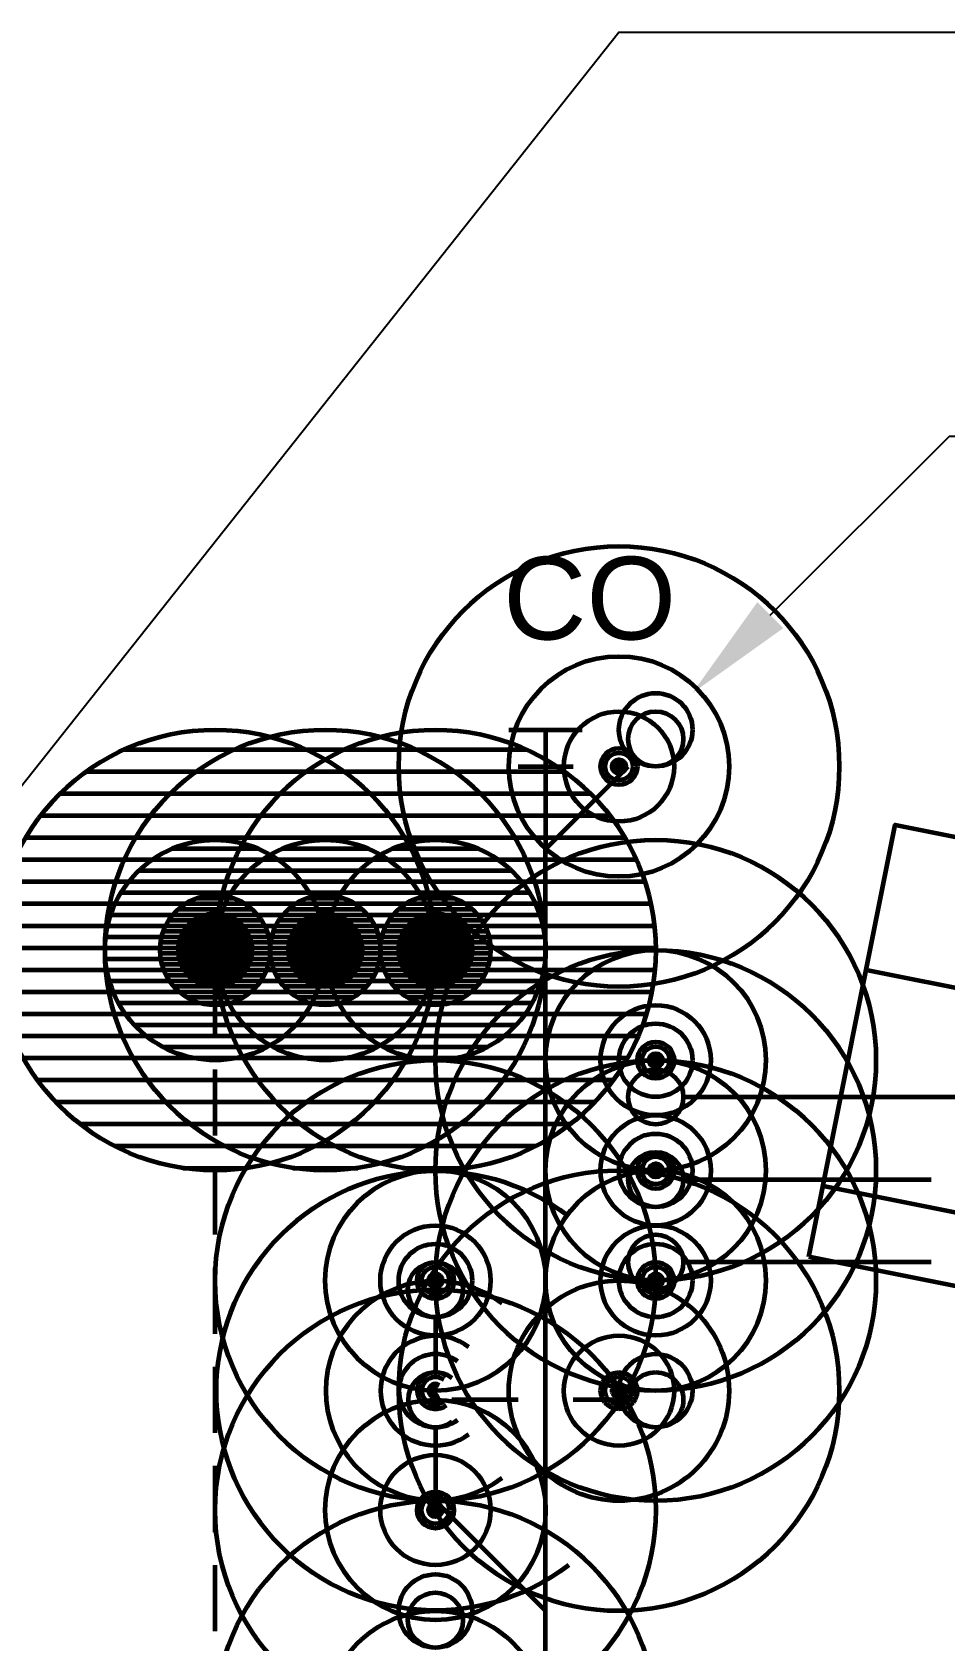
# Model space of a CAD drawing. Extents: x -3956 to 1666, y -2601 to 1886.
# Drawn here: x -2807.9 to -2708.5, y -1683.5 to -1508.3 of the extents above; entities that cross this region are included whole.
import ezdxf

# ---------------------------------------------------------------- set-up
doc = ezdxf.new("R2010")
doc.units = 0
doc.header["$LTSCALE"] = 36
doc.header["$MEASUREMENT"] = 0
doc.linetypes.add('VENT', pattern=[0.30000000000000004, 0.2, -0.1])
doc.layers.add('G-ANNO-TEXT', color=70, linetype='Continuous')
for name, color, linetype, lineweight in [('P-CW-N', 4, 'Continuous', 60), ('P-CW-N @ 1 (1)', 4, 'Continuous', 60), ('P-CW-N @ 1 (2)', 4, 'Continuous', 60), ('P-CW-N @ 12', 4, 'Continuous', 60), ('P-CW-N @ 128', 4, 'Continuous', 60), ('P-CW-N @ 16', 4, 'Continuous', 60), ('P-CW-N @ 192', 4, 'Continuous', 60), ('P-CW-N @ 2', 4, 'Continuous', 60), ('P-CW-N @ 24', 4, 'Continuous', 60), ('P-CW-N @ 384', 4, 'Continuous', 60), ('P-CW-N @ 4', 4, 'Continuous', 60), ('P-CW-N @ 48', 4, 'Continuous', 60), ('P-CW-N @ 64', 4, 'Continuous', 60), ('P-CW-N @ 768', 4, 'Continuous', 60), ('P-CW-N @ 8', 4, 'Continuous', 60), ('P-CW-N @ 96', 4, 'Continuous', 60), ('P-FIXT-N', 3, 'Continuous', 60), ('P-FIXT-N @ 1 (1)', 3, 'Continuous', 60), ('P-FIXT-N @ 1 (2)', 3, 'Continuous', 60), ('P-FIXT-N @ 12', 3, 'Continuous', 60), ('P-FIXT-N @ 128', 3, 'Continuous', 60), ('P-FIXT-N @ 16', 3, 'Continuous', 60), ('P-FIXT-N @ 192', 3, 'Continuous', 60), ('P-FIXT-N @ 2', 3, 'Continuous', 60), ('P-FIXT-N @ 24', 3, 'Continuous', 60), ('P-FIXT-N @ 384', 3, 'Continuous', 60), ('P-FIXT-N @ 4', 3, 'Continuous', 60), ('P-FIXT-N @ 48', 3, 'Continuous', 60), ('P-FIXT-N @ 64', 3, 'Continuous', 60), ('P-FIXT-N @ 768', 3, 'Continuous', 60), ('P-FIXT-N @ 8', 3, 'Continuous', 60), ('P-FIXT-N @ 96', 3, 'Continuous', 60), ('P-HW-N', 1, 'Continuous', 60), ('P-HW-N @ 1 (1)', 1, 'Continuous', 60), ('P-HW-N @ 1 (2)', 1, 'Continuous', 60), ('P-HW-N @ 12', 1, 'Continuous', 60), ('P-HW-N @ 128', 1, 'Continuous', 60), ('P-HW-N @ 16', 1, 'Continuous', 60), ('P-HW-N @ 192', 1, 'Continuous', 60), ('P-HW-N @ 2', 1, 'Continuous', 60), ('P-HW-N @ 24', 1, 'Continuous', 60), ('P-HW-N @ 384', 1, 'Continuous', 60), ('P-HW-N @ 4', 1, 'Continuous', 60), ('P-HW-N @ 48', 1, 'Continuous', 60), ('P-HW-N @ 64', 1, 'Continuous', 60), ('P-HW-N @ 768', 1, 'Continuous', 60), ('P-HW-N @ 8', 1, 'Continuous', 60), ('P-HW-N @ 96', 1, 'Continuous', 60), ('P-HWC-N', 2, 'Continuous', 60), ('P-HWC-N @ 1 (1)', 2, 'Continuous', 60), ('P-HWC-N @ 1 (2)', 2, 'Continuous', 60), ('P-HWC-N @ 12', 2, 'Continuous', 60), ('P-HWC-N @ 128', 2, 'Continuous', 60), ('P-HWC-N @ 16', 2, 'Continuous', 60), ('P-HWC-N @ 192', 2, 'Continuous', 60), ('P-HWC-N @ 2', 2, 'Continuous', 60), ('P-HWC-N @ 24', 2, 'Continuous', 60), ('P-HWC-N @ 384', 2, 'Continuous', 60), ('P-HWC-N @ 4', 2, 'Continuous', 60), ('P-HWC-N @ 48', 2, 'Continuous', 60), ('P-HWC-N @ 64', 2, 'Continuous', 60), ('P-HWC-N @ 768', 2, 'Continuous', 60), ('P-HWC-N @ 8', 2, 'Continuous', 60), ('P-HWC-N @ 96', 2, 'Continuous', 60), ('P-SAN-N', 6, 'Continuous', 60), ('P-SAN-N @ 1 (1)', 6, 'Continuous', 60), ('P-SAN-N @ 1 (2)', 6, 'Continuous', 60), ('P-SAN-N @ 12', 6, 'Continuous', 60), ('P-SAN-N @ 128', 6, 'Continuous', 60), ('P-SAN-N @ 16', 6, 'Continuous', 60), ('P-SAN-N @ 192', 6, 'Continuous', 60), ('P-SAN-N @ 2', 6, 'Continuous', 60), ('P-SAN-N @ 24', 6, 'Continuous', 60), ('P-SAN-N @ 384', 6, 'Continuous', 60), ('P-SAN-N @ 4', 6, 'Continuous', 60), ('P-SAN-N @ 48', 6, 'Continuous', 60), ('P-SAN-N @ 64', 6, 'Continuous', 60), ('P-SAN-N @ 768', 6, 'Continuous', 60), ('P-SAN-N @ 8', 6, 'Continuous', 60), ('P-SAN-N @ 96', 6, 'Continuous', 60), ('P-SANV-N', 5, 'VENT', 60), ('P-SANV-N @ 1 (1)', 5, 'VENT', 60), ('P-SANV-N @ 1 (2)', 5, 'VENT', 60), ('P-SANV-N @ 12', 5, 'VENT', 60), ('P-SANV-N @ 128', 5, 'VENT', 60), ('P-SANV-N @ 16', 5, 'VENT', 60), ('P-SANV-N @ 192', 5, 'VENT', 60), ('P-SANV-N @ 2', 5, 'VENT', 60), ('P-SANV-N @ 24', 5, 'VENT', 60), ('P-SANV-N @ 384', 5, 'VENT', 60), ('P-SANV-N @ 4', 5, 'VENT', 60), ('P-SANV-N @ 48', 5, 'VENT', 60), ('P-SANV-N @ 64', 5, 'VENT', 60), ('P-SANV-N @ 768', 5, 'VENT', 60), ('P-SANV-N @ 8', 5, 'VENT', 60), ('P-SANV-N @ 96', 5, 'VENT', 60)]:
    doc.layers.add(name, color=color, linetype=linetype, lineweight=lineweight)
doc.styles.add('Arial', font='arial.ttf')

# ---------------------------------------------------------------- blocks, each defined once
blk = doc.blocks.new('*U7')
blk.add_circle((0, 0), 0.03125)
blk = doc.blocks.new('*U1497')
at = {"layer": 'P-SAN-N @ 1 (1)'}
blk.add_blockref('*U7', (-2744.000000014937, -1588.257198477003), dxfattribs=at)
at = {"layer": 'P-SAN-N @ 1 (2)'}
blk.add_blockref('*U7', (-2744.000000014937, -1588.257198477003), dxfattribs=at)
at = {"layer": 'P-SAN-N @ 12', "xscale": 12, "yscale": 12, "zscale": 12}
blk.add_blockref('*U7', (-2744.000000014937, -1588.257198477003), dxfattribs=at)
at = {"layer": 'P-SAN-N @ 128', "xscale": 128, "yscale": 128, "zscale": 128}
blk.add_blockref('*U7', (-2740.000000014937, -1584.257198477003), dxfattribs=at)
at = {"layer": 'P-SAN-N @ 16', "xscale": 16, "yscale": 16, "zscale": 16}
blk.add_blockref('*U7', (-2744.000000014937, -1588.257198477003), dxfattribs=at)
at = {"layer": 'P-SAN-N @ 192', "xscale": 192, "yscale": 192, "zscale": 192}
blk.add_blockref('*U7', (-2744.000000014937, -1588.257198477003), dxfattribs=at)
at = {"layer": 'P-SAN-N @ 2', "xscale": 2, "yscale": 2, "zscale": 2}
blk.add_blockref('*U7', (-2744.000000014937, -1588.257198477003), dxfattribs=at)
at = {"layer": 'P-SAN-N @ 24', "xscale": 24, "yscale": 24, "zscale": 24}
blk.add_blockref('*U7', (-2744.000000014937, -1588.257198477003), dxfattribs=at)
at = {"layer": 'P-SAN-N @ 384', "xscale": 384, "yscale": 384, "zscale": 384}
blk.add_blockref('*U7', (-2744.000000014937, -1588.257198477003), dxfattribs=at)
at = {"layer": 'P-SAN-N @ 4', "xscale": 4, "yscale": 4, "zscale": 4}
blk.add_blockref('*U7', (-2744.000000014937, -1588.257198477003), dxfattribs=at)
at = {"layer": 'P-SAN-N @ 48', "xscale": 48, "yscale": 48, "zscale": 48}
blk.add_blockref('*U7', (-2744.000000014937, -1588.257198477003), dxfattribs=at)
at = {"layer": 'P-SAN-N @ 64', "xscale": 64, "yscale": 64, "zscale": 64}
blk.add_blockref('*U7', (-2744.000000014937, -1588.257198477003), dxfattribs=at)
at = {"layer": 'P-SAN-N @ 768', "xscale": 768, "yscale": 768, "zscale": 768}
blk.add_blockref('*U7', (-2744.000000014937, -1588.257198477003), dxfattribs=at)
at = {"layer": 'P-SAN-N @ 8', "xscale": 8, "yscale": 8, "zscale": 8}
blk.add_blockref('*U7', (-2744.000000014937, -1588.257198477003), dxfattribs=at)
at = {"layer": 'P-SAN-N @ 96', "xscale": 96, "yscale": 96, "zscale": 96}
blk.add_blockref('*U7', (-2740.000000014937, -1585.257198477003), dxfattribs=at)
blk = doc.blocks.new('*U1498')
at = {"layer": 'P-SAN-N @ 1 (1)'}
blk.add_blockref('*U7', (-2764.000000014937, -1644.257198477003), dxfattribs=at)
at = {"layer": 'P-SAN-N @ 1 (2)'}
blk.add_blockref('*U7', (-2764.000000014937, -1644.257198477003), dxfattribs=at)
at = {"layer": 'P-SAN-N @ 12', "xscale": 12, "yscale": 12, "zscale": 12}
blk.add_blockref('*U7', (-2764.000000014937, -1644.257198477003), dxfattribs=at)
at = {"layer": 'P-SAN-N @ 128', "xscale": 128, "yscale": 128, "zscale": 128}
blk.add_blockref('*U7', (-2764.000000014937, -1644.257198477003), dxfattribs=at)
at = {"layer": 'P-SAN-N @ 16', "xscale": 16, "yscale": 16, "zscale": 16}
blk.add_blockref('*U7', (-2764.000000014937, -1644.257198477003), dxfattribs=at)
at = {"layer": 'P-SAN-N @ 192', "xscale": 192, "yscale": 192, "zscale": 192}
blk.add_blockref('*U7', (-2764.000000014937, -1644.257198477003), dxfattribs=at)
at = {"layer": 'P-SAN-N @ 2', "xscale": 2, "yscale": 2, "zscale": 2}
blk.add_blockref('*U7', (-2764.000000014937, -1644.257198477003), dxfattribs=at)
at = {"layer": 'P-SAN-N @ 24', "xscale": 24, "yscale": 24, "zscale": 24}
blk.add_blockref('*U7', (-2764.000000014937, -1644.257198477003), dxfattribs=at)
at = {"layer": 'P-SAN-N @ 384', "xscale": 384, "yscale": 384, "zscale": 384}
blk.add_blockref('*U7', (-2764.000000014937, -1644.257198477003), dxfattribs=at)
at = {"layer": 'P-SAN-N @ 4', "xscale": 4, "yscale": 4, "zscale": 4}
blk.add_blockref('*U7', (-2764.000000014937, -1644.257198477003), dxfattribs=at)
at = {"layer": 'P-SAN-N @ 48', "xscale": 48, "yscale": 48, "zscale": 48}
blk.add_blockref('*U7', (-2764.000000014937, -1644.257198477003), dxfattribs=at)
at = {"layer": 'P-SAN-N @ 64', "xscale": 64, "yscale": 64, "zscale": 64}
blk.add_blockref('*U7', (-2764.000000014937, -1644.257198477003), dxfattribs=at)
at = {"layer": 'P-SAN-N @ 768', "xscale": 768, "yscale": 768, "zscale": 768}
blk.add_blockref('*U7', (-2764.000000014937, -1644.257198477003), dxfattribs=at)
at = {"layer": 'P-SAN-N @ 8', "xscale": 8, "yscale": 8, "zscale": 8}
blk.add_blockref('*U7', (-2764.000000014937, -1644.257198477003), dxfattribs=at)
at = {"layer": 'P-SAN-N @ 96', "xscale": 96, "yscale": 96, "zscale": 96}
blk.add_blockref('*U7', (-2764.000000014937, -1645.257198477003), dxfattribs=at)
blk = doc.blocks.new('Pipe-Plan')
for p, q in [((-0.09375000000000007, -0.03124999999999999), (-0.09375000000000007, 0.03125000000000001)), ((-0.09375000000000007, 7.654042494670958e-18), (-4.510281037539698e-17, -2.8775150500842e-17))]:
    blk.add_line(p, q)
blk = doc.blocks.new('*U1499')
at = {"layer": 'P-SAN-N @ 128', "xscale": 128, "yscale": 128, "zscale": 128, "rotation": 270}
blk.add_blockref('Pipe-Plan', (-2752.000000014937, -1596.257198477003), dxfattribs=at)
at = {"layer": 'P-SAN-N @ 96', "xscale": 96, "yscale": 96, "zscale": 96, "rotation": 270}
blk.add_blockref('Pipe-Plan', (-2752.000000014937, -1597.257198477003), dxfattribs=at)
blk = doc.blocks.new('*U1500')
at = {"layer": 'P-SANV-N @ 1 (1)'}
blk.add_blockref('*U7', (-2744.000000014937, -1656.257198477003), dxfattribs=at)
at = {"layer": 'P-SANV-N @ 1 (2)'}
blk.add_blockref('*U7', (-2744.000000014937, -1656.257198477003), dxfattribs=at)
at = {"layer": 'P-SANV-N @ 12', "xscale": 12, "yscale": 12, "zscale": 12}
blk.add_blockref('*U7', (-2744.000000014937, -1656.257198477003), dxfattribs=at)
at = {"layer": 'P-SANV-N @ 128', "xscale": 128, "yscale": 128, "zscale": 128}
blk.add_blockref('*U7', (-2740.000000014937, -1656.257198477003), dxfattribs=at)
at = {"layer": 'P-SANV-N @ 16', "xscale": 16, "yscale": 16, "zscale": 16}
blk.add_blockref('*U7', (-2744.000000014937, -1656.257198477003), dxfattribs=at)
at = {"layer": 'P-SANV-N @ 192', "xscale": 192, "yscale": 192, "zscale": 192}
blk.add_blockref('*U7', (-2744.000000014937, -1656.257198477003), dxfattribs=at)
at = {"layer": 'P-SANV-N @ 2', "xscale": 2, "yscale": 2, "zscale": 2}
blk.add_blockref('*U7', (-2744.000000014937, -1656.257198477003), dxfattribs=at)
at = {"layer": 'P-SANV-N @ 24', "xscale": 24, "yscale": 24, "zscale": 24}
blk.add_blockref('*U7', (-2744.000000014937, -1656.257198477003), dxfattribs=at)
at = {"layer": 'P-SANV-N @ 384', "xscale": 384, "yscale": 384, "zscale": 384}
blk.add_blockref('*U7', (-2744.000000014937, -1656.257198477003), dxfattribs=at)
at = {"layer": 'P-SANV-N @ 4', "xscale": 4, "yscale": 4, "zscale": 4}
blk.add_blockref('*U7', (-2744.000000014937, -1656.257198477003), dxfattribs=at)
at = {"layer": 'P-SANV-N @ 48', "xscale": 48, "yscale": 48, "zscale": 48}
blk.add_blockref('*U7', (-2744.000000014937, -1656.257198477003), dxfattribs=at)
at = {"layer": 'P-SANV-N @ 64', "xscale": 64, "yscale": 64, "zscale": 64}
blk.add_blockref('*U7', (-2744.000000014937, -1656.257198477003), dxfattribs=at)
at = {"layer": 'P-SANV-N @ 768', "xscale": 768, "yscale": 768, "zscale": 768}
blk.add_blockref('*U7', (-2744.000000014937, -1656.257198477003), dxfattribs=at)
at = {"layer": 'P-SANV-N @ 8', "xscale": 8, "yscale": 8, "zscale": 8}
blk.add_blockref('*U7', (-2744.000000014937, -1656.257198477003), dxfattribs=at)
at = {"layer": 'P-SANV-N @ 96', "xscale": 96, "yscale": 96, "zscale": 96}
blk.add_blockref('*U7', (-2740.000000014937, -1657.257198477003), dxfattribs=at)
blk = doc.blocks.new('*U13')
at = {"linetype": 'Continuous'}
blk.add_arc((0, 0), 0.03111555437015312, 232.5669694738212, 127.4330305261797, dxfattribs=at)
blk = doc.blocks.new('*U1501')
at = {"layer": 'P-SAN-N @ 1 (1)', "rotation": 180}
blk.add_blockref('*U13', (-2764.000000014937, -1656.257198477003), dxfattribs=at)
at = {"layer": 'P-SAN-N @ 1 (2)', "rotation": 180}
blk.add_blockref('*U13', (-2764.000000014937, -1656.257198477003), dxfattribs=at)
at = {"layer": 'P-SAN-N @ 12', "xscale": 12, "yscale": 12, "zscale": 12, "rotation": 180}
blk.add_blockref('*U13', (-2764.000000014937, -1656.257198477003), dxfattribs=at)
at = {"layer": 'P-SAN-N @ 128', "xscale": 128, "yscale": 128, "zscale": 128, "rotation": 180}
blk.add_blockref('*U13', (-2764.000000014937, -1656.257198477003), dxfattribs=at)
at = {"layer": 'P-SAN-N @ 16', "xscale": 16, "yscale": 16, "zscale": 16, "rotation": 180}
blk.add_blockref('*U13', (-2764.000000014937, -1656.257198477003), dxfattribs=at)
at = {"layer": 'P-SAN-N @ 192', "xscale": 192, "yscale": 192, "zscale": 192, "rotation": 180}
blk.add_blockref('*U13', (-2764.000000014937, -1656.257198477003), dxfattribs=at)
at = {"layer": 'P-SAN-N @ 2', "xscale": 2, "yscale": 2, "zscale": 2, "rotation": 180}
blk.add_blockref('*U13', (-2764.000000014937, -1656.257198477003), dxfattribs=at)
at = {"layer": 'P-SAN-N @ 24', "xscale": 24, "yscale": 24, "zscale": 24, "rotation": 180}
blk.add_blockref('*U13', (-2764.000000014937, -1656.257198477003), dxfattribs=at)
at = {"layer": 'P-SAN-N @ 384', "xscale": 384, "yscale": 384, "zscale": 384, "rotation": 180}
blk.add_blockref('*U13', (-2764.000000014937, -1656.257198477003), dxfattribs=at)
at = {"layer": 'P-SAN-N @ 4', "xscale": 4, "yscale": 4, "zscale": 4, "rotation": 180}
blk.add_blockref('*U13', (-2764.000000014937, -1656.257198477003), dxfattribs=at)
at = {"layer": 'P-SAN-N @ 48', "xscale": 48, "yscale": 48, "zscale": 48, "rotation": 180}
blk.add_blockref('*U13', (-2764.000000014937, -1656.257198477003), dxfattribs=at)
at = {"layer": 'P-SAN-N @ 64', "xscale": 64, "yscale": 64, "zscale": 64, "rotation": 180}
blk.add_blockref('*U13', (-2764.000000014937, -1656.257198477003), dxfattribs=at)
at = {"layer": 'P-SAN-N @ 768', "xscale": 768, "yscale": 768, "zscale": 768, "rotation": 180}
blk.add_blockref('*U13', (-2764.000000014937, -1656.257198477003), dxfattribs=at)
at = {"layer": 'P-SAN-N @ 8', "xscale": 8, "yscale": 8, "zscale": 8, "rotation": 180}
blk.add_blockref('*U13', (-2764.000000014937, -1656.257198477003), dxfattribs=at)
at = {"layer": 'P-SAN-N @ 96', "xscale": 96, "yscale": 96, "zscale": 96, "rotation": 180}
blk.add_blockref('*U13', (-2764.000000014937, -1657.257198477003), dxfattribs=at)
blk = doc.blocks.new('*U1502')
at = {"layer": 'P-HW-N @ 1 (1)'}
blk.add_blockref('*U7', (-2740.000000014937, -1644.257198477003), dxfattribs=at)
at = {"layer": 'P-HW-N @ 1 (2)'}
blk.add_blockref('*U7', (-2740.000000014937, -1644.257198477003), dxfattribs=at)
at = {"layer": 'P-HW-N @ 12', "xscale": 12, "yscale": 12, "zscale": 12}
blk.add_blockref('*U7', (-2740.000000014937, -1644.257198477003), dxfattribs=at)
at = {"layer": 'P-HW-N @ 128', "xscale": 128, "yscale": 128, "zscale": 128}
blk.add_blockref('*U7', (-2740.000000014937, -1644.257198477003), dxfattribs=at)
at = {"layer": 'P-HW-N @ 16', "xscale": 16, "yscale": 16, "zscale": 16}
blk.add_blockref('*U7', (-2740.000000014937, -1644.257198477003), dxfattribs=at)
at = {"layer": 'P-HW-N @ 192', "xscale": 192, "yscale": 192, "zscale": 192}
blk.add_blockref('*U7', (-2740.000000014937, -1644.257198477003), dxfattribs=at)
at = {"layer": 'P-HW-N @ 2', "xscale": 2, "yscale": 2, "zscale": 2}
blk.add_blockref('*U7', (-2740.000000014937, -1644.257198477003), dxfattribs=at)
at = {"layer": 'P-HW-N @ 24', "xscale": 24, "yscale": 24, "zscale": 24}
blk.add_blockref('*U7', (-2740.000000014937, -1644.257198477003), dxfattribs=at)
at = {"layer": 'P-HW-N @ 384', "xscale": 384, "yscale": 384, "zscale": 384}
blk.add_blockref('*U7', (-2740.000000014937, -1644.257198477003), dxfattribs=at)
at = {"layer": 'P-HW-N @ 4', "xscale": 4, "yscale": 4, "zscale": 4}
blk.add_blockref('*U7', (-2740.000000014937, -1644.257198477003), dxfattribs=at)
at = {"layer": 'P-HW-N @ 48', "xscale": 48, "yscale": 48, "zscale": 48}
blk.add_blockref('*U7', (-2740.000000014937, -1644.257198477003), dxfattribs=at)
at = {"layer": 'P-HW-N @ 64', "xscale": 64, "yscale": 64, "zscale": 64}
blk.add_blockref('*U7', (-2740.000000014937, -1644.257198477003), dxfattribs=at)
at = {"layer": 'P-HW-N @ 768', "xscale": 768, "yscale": 768, "zscale": 768}
blk.add_blockref('*U7', (-2740.000000014937, -1644.257198477003), dxfattribs=at)
at = {"layer": 'P-HW-N @ 8', "xscale": 8, "yscale": 8, "zscale": 8}
blk.add_blockref('*U7', (-2740.000000014937, -1644.257198477003), dxfattribs=at)
at = {"layer": 'P-HW-N @ 96', "xscale": 96, "yscale": 96, "zscale": 96}
blk.add_blockref('*U7', (-2740.000000014937, -1642.257198477003), dxfattribs=at)
blk = doc.blocks.new('*U1503')
at = {"layer": 'P-HWC-N @ 1 (1)'}
blk.add_blockref('*U7', (-2740.000000014937, -1632.257198477003), dxfattribs=at)
at = {"layer": 'P-HWC-N @ 1 (2)'}
blk.add_blockref('*U7', (-2740.000000014937, -1632.257198477003), dxfattribs=at)
at = {"layer": 'P-HWC-N @ 12', "xscale": 12, "yscale": 12, "zscale": 12}
blk.add_blockref('*U7', (-2740.000000014937, -1632.257198477003), dxfattribs=at)
at = {"layer": 'P-HWC-N @ 128', "xscale": 128, "yscale": 128, "zscale": 128}
blk.add_blockref('*U7', (-2740.000000014937, -1632.257198477003), dxfattribs=at)
at = {"layer": 'P-HWC-N @ 16', "xscale": 16, "yscale": 16, "zscale": 16}
blk.add_blockref('*U7', (-2740.000000014937, -1632.257198477003), dxfattribs=at)
at = {"layer": 'P-HWC-N @ 192', "xscale": 192, "yscale": 192, "zscale": 192}
blk.add_blockref('*U7', (-2740.000000014937, -1632.257198477003), dxfattribs=at)
at = {"layer": 'P-HWC-N @ 2', "xscale": 2, "yscale": 2, "zscale": 2}
blk.add_blockref('*U7', (-2740.000000014937, -1632.257198477003), dxfattribs=at)
at = {"layer": 'P-HWC-N @ 24', "xscale": 24, "yscale": 24, "zscale": 24}
blk.add_blockref('*U7', (-2740.000000014937, -1632.257198477003), dxfattribs=at)
at = {"layer": 'P-HWC-N @ 384', "xscale": 384, "yscale": 384, "zscale": 384}
blk.add_blockref('*U7', (-2740.000000014937, -1632.257198477003), dxfattribs=at)
at = {"layer": 'P-HWC-N @ 4', "xscale": 4, "yscale": 4, "zscale": 4}
blk.add_blockref('*U7', (-2740.000000014937, -1632.257198477003), dxfattribs=at)
at = {"layer": 'P-HWC-N @ 48', "xscale": 48, "yscale": 48, "zscale": 48}
blk.add_blockref('*U7', (-2740.000000014937, -1632.257198477003), dxfattribs=at)
at = {"layer": 'P-HWC-N @ 64', "xscale": 64, "yscale": 64, "zscale": 64}
blk.add_blockref('*U7', (-2740.000000014937, -1632.257198477003), dxfattribs=at)
at = {"layer": 'P-HWC-N @ 768', "xscale": 768, "yscale": 768, "zscale": 768}
blk.add_blockref('*U7', (-2740.000000014937, -1632.257198477003), dxfattribs=at)
at = {"layer": 'P-HWC-N @ 8', "xscale": 8, "yscale": 8, "zscale": 8}
blk.add_blockref('*U7', (-2740.000000014937, -1632.257198477003), dxfattribs=at)
at = {"layer": 'P-HWC-N @ 96', "xscale": 96, "yscale": 96, "zscale": 96}
blk.add_blockref('*U7', (-2740.000000014937, -1633.257198477003), dxfattribs=at)
blk = doc.blocks.new('*U1504')
at = {"layer": 'P-CW-N @ 1 (1)'}
blk.add_blockref('*U7', (-2740.000000014937, -1620.257198477003), dxfattribs=at)
at = {"layer": 'P-CW-N @ 1 (2)'}
blk.add_blockref('*U7', (-2740.000000014937, -1620.257198477003), dxfattribs=at)
at = {"layer": 'P-CW-N @ 12', "xscale": 12, "yscale": 12, "zscale": 12}
blk.add_blockref('*U7', (-2740.000000014937, -1620.257198477003), dxfattribs=at)
at = {"layer": 'P-CW-N @ 128', "xscale": 128, "yscale": 128, "zscale": 128}
blk.add_blockref('*U7', (-2740.000000014937, -1620.257198477003), dxfattribs=at)
at = {"layer": 'P-CW-N @ 16', "xscale": 16, "yscale": 16, "zscale": 16}
blk.add_blockref('*U7', (-2740.000000014937, -1620.257198477003), dxfattribs=at)
at = {"layer": 'P-CW-N @ 192', "xscale": 192, "yscale": 192, "zscale": 192}
blk.add_blockref('*U7', (-2740.000000014937, -1620.257198477003), dxfattribs=at)
at = {"layer": 'P-CW-N @ 2', "xscale": 2, "yscale": 2, "zscale": 2}
blk.add_blockref('*U7', (-2740.000000014937, -1620.257198477003), dxfattribs=at)
at = {"layer": 'P-CW-N @ 24', "xscale": 24, "yscale": 24, "zscale": 24}
blk.add_blockref('*U7', (-2740.000000014937, -1620.257198477003), dxfattribs=at)
at = {"layer": 'P-CW-N @ 384', "xscale": 384, "yscale": 384, "zscale": 384}
blk.add_blockref('*U7', (-2740.000000014937, -1620.257198477003), dxfattribs=at)
at = {"layer": 'P-CW-N @ 4', "xscale": 4, "yscale": 4, "zscale": 4}
blk.add_blockref('*U7', (-2740.000000014937, -1620.257198477003), dxfattribs=at)
at = {"layer": 'P-CW-N @ 48', "xscale": 48, "yscale": 48, "zscale": 48}
blk.add_blockref('*U7', (-2740.000000014937, -1620.257198477003), dxfattribs=at)
at = {"layer": 'P-CW-N @ 64', "xscale": 64, "yscale": 64, "zscale": 64}
blk.add_blockref('*U7', (-2740.000000014937, -1620.257198477003), dxfattribs=at)
at = {"layer": 'P-CW-N @ 768', "xscale": 768, "yscale": 768, "zscale": 768}
blk.add_blockref('*U7', (-2740.000000014937, -1620.257198477003), dxfattribs=at)
at = {"layer": 'P-CW-N @ 8', "xscale": 8, "yscale": 8, "zscale": 8}
blk.add_blockref('*U7', (-2740.000000014937, -1620.257198477003), dxfattribs=at)
at = {"layer": 'P-CW-N @ 96', "xscale": 96, "yscale": 96, "zscale": 96}
blk.add_blockref('*U7', (-2740.000000014937, -1624.257198477003), dxfattribs=at)
blk = doc.blocks.new('*U44')
h = blk.add_hatch()
h.set_pattern_fill('_USER', scale=0.03125, pattern_type=0)
h.set_pattern_definition([(0, (-0.09375, -0.03125), (0, 0.03125), [])])
h.paths.add_polyline_path([(0.09375, 0.03125), (-0.09375, 0.03125), (-0.09375, -0.03125), (0.09375, -0.03125)])
blk.add_lwpolyline([(-0.09375, -0.03125), (-0.09375, 0.03125), (0.09375, 0.03125), (0.09375, -0.03125), (-0.09375, -0.03125)])
blk = doc.blocks.new('*U1509')
at = {"layer": 'P-FIXT-N @ 1 (1)', "rotation": 348.6900675259798}
blk.add_blockref('*U44', (-2648.000000014937, -1632.257198477003), dxfattribs=at)
at = {"layer": 'P-FIXT-N @ 1 (2)', "rotation": 348.6900675259798}
blk.add_blockref('*U44', (-2648.000000014937, -1632.257198477003), dxfattribs=at)
at = {"layer": 'P-FIXT-N @ 12', "xscale": 12, "yscale": 12, "zscale": 12, "rotation": 348.6900675259798}
blk.add_blockref('*U44', (-2648.000000014937, -1632.257198477003), dxfattribs=at)
at = {"layer": 'P-FIXT-N @ 128', "xscale": 128, "yscale": 128, "zscale": 128, "rotation": 348.6900675259798}
blk.add_blockref('*U44', (-2648.000000014937, -1632.257198477003), dxfattribs=at)
at = {"layer": 'P-FIXT-N @ 16', "xscale": 16, "yscale": 16, "zscale": 16, "rotation": 348.6900675259798}
blk.add_blockref('*U44', (-2648.000000014937, -1632.257198477003), dxfattribs=at)
at = {"layer": 'P-FIXT-N @ 192', "xscale": 192, "yscale": 192, "zscale": 192, "rotation": 348.6900675259798}
blk.add_blockref('*U44', (-2648.000000014937, -1632.257198477003), dxfattribs=at)
at = {"layer": 'P-FIXT-N @ 2', "xscale": 2, "yscale": 2, "zscale": 2, "rotation": 348.6900675259798}
blk.add_blockref('*U44', (-2648.000000014937, -1632.257198477003), dxfattribs=at)
at = {"layer": 'P-FIXT-N @ 24', "xscale": 24, "yscale": 24, "zscale": 24, "rotation": 348.6900675259798}
blk.add_blockref('*U44', (-2648.000000014937, -1632.257198477003), dxfattribs=at)
at = {"layer": 'P-FIXT-N @ 384', "xscale": 384.0000000000001, "yscale": 384.0000000000001, "zscale": 384.0000000000001, "rotation": 348.6900675259798}
blk.add_blockref('*U44', (-2648.000000014937, -1632.257198477003), dxfattribs=at)
at = {"layer": 'P-FIXT-N @ 4', "xscale": 4, "yscale": 4, "zscale": 4, "rotation": 348.6900675259798}
blk.add_blockref('*U44', (-2648.000000014937, -1632.257198477003), dxfattribs=at)
at = {"layer": 'P-FIXT-N @ 48', "xscale": 48.00000000000001, "yscale": 48.00000000000001, "zscale": 48.00000000000001, "rotation": 348.6900675259798}
blk.add_blockref('*U44', (-2648.000000014937, -1632.257198477003), dxfattribs=at)
at = {"layer": 'P-FIXT-N @ 64', "xscale": 64, "yscale": 64, "zscale": 64, "rotation": 348.6900675259798}
blk.add_blockref('*U44', (-2648.000000014937, -1632.257198477003), dxfattribs=at)
at = {"layer": 'P-FIXT-N @ 768', "xscale": 768.0000000000001, "yscale": 768.0000000000001, "zscale": 768.0000000000001, "rotation": 348.6900675259798}
blk.add_blockref('*U44', (-2648.000000014937, -1632.257198477003), dxfattribs=at)
at = {"layer": 'P-FIXT-N @ 8', "xscale": 8, "yscale": 8, "zscale": 8, "rotation": 348.6900675259798}
blk.add_blockref('*U44', (-2648.000000014937, -1632.257198477003), dxfattribs=at)
at = {"layer": 'P-FIXT-N @ 96', "xscale": 96.00000000000001, "yscale": 96.00000000000001, "zscale": 96.00000000000001, "rotation": 348.6900675259798}
blk.add_blockref('*U44', (-2648.000000014937, -1632.257198477003), dxfattribs=at)
blk = doc.blocks.new('*U1514')
at = {"layer": 'P-SAN-N @ 1 (1)'}
blk.add_blockref('*U7', (-2764.000000014937, -1669.257198477003), dxfattribs=at)
at = {"layer": 'P-SAN-N @ 1 (2)'}
blk.add_blockref('*U7', (-2764.000000014937, -1669.257198477003), dxfattribs=at)
at = {"layer": 'P-SAN-N @ 12', "xscale": 12, "yscale": 12, "zscale": 12}
blk.add_blockref('*U7', (-2764.000000014937, -1669.257198477003), dxfattribs=at)
at = {"layer": 'P-SAN-N @ 128', "xscale": 128, "yscale": 128, "zscale": 128}
blk.add_blockref('*U7', (-2764.000000014937, -1680.257198477003), dxfattribs=at)
at = {"layer": 'P-SAN-N @ 16', "xscale": 16, "yscale": 16, "zscale": 16}
blk.add_blockref('*U7', (-2764.000000014937, -1669.257198477003), dxfattribs=at)
at = {"layer": 'P-SAN-N @ 192', "xscale": 192, "yscale": 192, "zscale": 192}
blk.add_blockref('*U7', (-2764.000000014937, -1669.257198477003), dxfattribs=at)
at = {"layer": 'P-SAN-N @ 2', "xscale": 2, "yscale": 2, "zscale": 2}
blk.add_blockref('*U7', (-2764.000000014937, -1669.257198477003), dxfattribs=at)
at = {"layer": 'P-SAN-N @ 24', "xscale": 24, "yscale": 24, "zscale": 24}
blk.add_blockref('*U7', (-2764.000000014937, -1669.257198477003), dxfattribs=at)
at = {"layer": 'P-SAN-N @ 384', "xscale": 384, "yscale": 384, "zscale": 384}
blk.add_blockref('*U7', (-2764.000000014937, -1669.257198477003), dxfattribs=at)
at = {"layer": 'P-SAN-N @ 4', "xscale": 4, "yscale": 4, "zscale": 4}
blk.add_blockref('*U7', (-2764.000000014937, -1669.257198477003), dxfattribs=at)
at = {"layer": 'P-SAN-N @ 48', "xscale": 48, "yscale": 48, "zscale": 48}
blk.add_blockref('*U7', (-2764.000000014937, -1669.257198477003), dxfattribs=at)
at = {"layer": 'P-SAN-N @ 64', "xscale": 64, "yscale": 64, "zscale": 64}
blk.add_blockref('*U7', (-2764.000000014937, -1669.257198477003), dxfattribs=at)
at = {"layer": 'P-SAN-N @ 768', "xscale": 768, "yscale": 768, "zscale": 768}
blk.add_blockref('*U7', (-2764.000000014937, -1669.257198477003), dxfattribs=at)
at = {"layer": 'P-SAN-N @ 8', "xscale": 8, "yscale": 8, "zscale": 8}
blk.add_blockref('*U7', (-2764.000000014937, -1669.257198477003), dxfattribs=at)
at = {"layer": 'P-SAN-N @ 96', "xscale": 96, "yscale": 96, "zscale": 96}
blk.add_blockref('*U7', (-2764.000000014937, -1681.257198477003), dxfattribs=at)
blk = doc.blocks.new('*U1515')
at = {"layer": 'P-SANV-N @ 1 (1)'}
blk.add_blockref('*U7', (-2764.000000014937, -1692.257198477003), dxfattribs=at)
at = {"layer": 'P-SANV-N @ 1 (2)'}
blk.add_blockref('*U7', (-2764.000000014937, -1692.257198477003), dxfattribs=at)
at = {"layer": 'P-SANV-N @ 12', "xscale": 12, "yscale": 12, "zscale": 12}
blk.add_blockref('*U7', (-2764.000000014937, -1692.257198477003), dxfattribs=at)
at = {"layer": 'P-SANV-N @ 128', "xscale": 128, "yscale": 128, "zscale": 128}
blk.add_blockref('*U7', (-2764.000000014937, -1692.257198477003), dxfattribs=at)
at = {"layer": 'P-SANV-N @ 16', "xscale": 16, "yscale": 16, "zscale": 16}
blk.add_blockref('*U7', (-2764.000000014937, -1692.257198477003), dxfattribs=at)
at = {"layer": 'P-SANV-N @ 192', "xscale": 192, "yscale": 192, "zscale": 192}
blk.add_blockref('*U7', (-2764.000000014937, -1692.257198477003), dxfattribs=at)
at = {"layer": 'P-SANV-N @ 2', "xscale": 2, "yscale": 2, "zscale": 2}
blk.add_blockref('*U7', (-2764.000000014937, -1692.257198477003), dxfattribs=at)
at = {"layer": 'P-SANV-N @ 24', "xscale": 24, "yscale": 24, "zscale": 24}
blk.add_blockref('*U7', (-2764.000000014937, -1692.257198477003), dxfattribs=at)
at = {"layer": 'P-SANV-N @ 384', "xscale": 384, "yscale": 384, "zscale": 384}
blk.add_blockref('*U7', (-2764.000000014937, -1692.257198477003), dxfattribs=at)
at = {"layer": 'P-SANV-N @ 4', "xscale": 4, "yscale": 4, "zscale": 4}
blk.add_blockref('*U7', (-2764.000000014937, -1692.257198477003), dxfattribs=at)
at = {"layer": 'P-SANV-N @ 48', "xscale": 48, "yscale": 48, "zscale": 48}
blk.add_blockref('*U7', (-2764.000000014937, -1692.257198477003), dxfattribs=at)
at = {"layer": 'P-SANV-N @ 64', "xscale": 64, "yscale": 64, "zscale": 64}
blk.add_blockref('*U7', (-2764.000000014937, -1692.257198477003), dxfattribs=at)
at = {"layer": 'P-SANV-N @ 768', "xscale": 768, "yscale": 768, "zscale": 768}
blk.add_blockref('*U7', (-2764.000000014937, -1692.257198477003), dxfattribs=at)
at = {"layer": 'P-SANV-N @ 8', "xscale": 8, "yscale": 8, "zscale": 8}
blk.add_blockref('*U7', (-2764.000000014937, -1692.257198477003), dxfattribs=at)
at = {"layer": 'P-SANV-N @ 96', "xscale": 96, "yscale": 96, "zscale": 96}
blk.add_blockref('*U7', (-2764.000000014937, -1693.257198477003), dxfattribs=at)
blk = doc.blocks.new('*U25')
h = blk.add_hatch()
h.set_pattern_fill('ANSI31', color=256, scale=0.025, angle=135)
h.set_pattern_definition([(180, (0, 0), (-4.336808689942018e-19, -0.003125), [])])
edge = h.paths.add_edge_path()
edge.add_arc((-3.469446951953614e-18, -6.938893903907228e-18), 0.03125000000000001, 0, 360)
blk.add_circle((0, 0), 0.03125)
blk = doc.blocks.new('*U1516')
at = {"layer": 'P-SANV-N @ 1 (1)'}
blk.add_blockref('*U25', (-2788.000000014937, -1608.257198477003), dxfattribs=at)
at = {"layer": 'P-SANV-N @ 1 (2)'}
blk.add_blockref('*U25', (-2788.000000014937, -1608.257198477003), dxfattribs=at)
at = {"layer": 'P-SANV-N @ 12', "xscale": 12, "yscale": 12, "zscale": 12}
blk.add_blockref('*U25', (-2788.000000014937, -1608.257198477003), dxfattribs=at)
at = {"layer": 'P-SANV-N @ 128', "xscale": 128, "yscale": 128, "zscale": 128}
blk.add_blockref('*U25', (-2788.000000014937, -1608.257198477003), dxfattribs=at)
at = {"layer": 'P-SANV-N @ 16', "xscale": 16, "yscale": 16, "zscale": 16}
blk.add_blockref('*U25', (-2788.000000014937, -1608.257198477003), dxfattribs=at)
at = {"layer": 'P-SANV-N @ 192', "xscale": 192, "yscale": 192, "zscale": 192}
blk.add_blockref('*U25', (-2788.000000014937, -1608.257198477003), dxfattribs=at)
at = {"layer": 'P-SANV-N @ 2', "xscale": 2, "yscale": 2, "zscale": 2}
blk.add_blockref('*U25', (-2788.000000014937, -1608.257198477003), dxfattribs=at)
at = {"layer": 'P-SANV-N @ 24', "xscale": 24, "yscale": 24, "zscale": 24}
blk.add_blockref('*U25', (-2788.000000014937, -1608.257198477003), dxfattribs=at)
at = {"layer": 'P-SANV-N @ 384', "xscale": 384, "yscale": 384, "zscale": 384}
blk.add_blockref('*U25', (-2788.000000014937, -1608.257198477003), dxfattribs=at)
at = {"layer": 'P-SANV-N @ 4', "xscale": 4, "yscale": 4, "zscale": 4}
blk.add_blockref('*U25', (-2788.000000014937, -1608.257198477003), dxfattribs=at)
at = {"layer": 'P-SANV-N @ 48', "xscale": 48, "yscale": 48, "zscale": 48}
blk.add_blockref('*U25', (-2788.000000014937, -1608.257198477003), dxfattribs=at)
at = {"layer": 'P-SANV-N @ 64', "xscale": 64, "yscale": 64, "zscale": 64}
blk.add_blockref('*U25', (-2788.000000014937, -1608.257198477003), dxfattribs=at)
at = {"layer": 'P-SANV-N @ 768', "xscale": 768, "yscale": 768, "zscale": 768}
blk.add_blockref('*U25', (-2788.000000014937, -1608.257198477003), dxfattribs=at)
at = {"layer": 'P-SANV-N @ 8', "xscale": 8, "yscale": 8, "zscale": 8}
blk.add_blockref('*U25', (-2788.000000014937, -1608.257198477003), dxfattribs=at)
at = {"layer": 'P-SANV-N @ 96', "xscale": 96, "yscale": 96, "zscale": 96}
blk.add_blockref('*U25', (-2788.000000014937, -1609.257198477003), dxfattribs=at)
blk = doc.blocks.new('*U1517')
at = {"layer": 'P-SANV-N @ 1 (1)'}
blk.add_blockref('*U25', (-2776.000000014937, -1608.257198477003), dxfattribs=at)
at = {"layer": 'P-SANV-N @ 1 (2)'}
blk.add_blockref('*U25', (-2776.000000014937, -1608.257198477003), dxfattribs=at)
at = {"layer": 'P-SANV-N @ 12', "xscale": 12, "yscale": 12, "zscale": 12}
blk.add_blockref('*U25', (-2776.000000014937, -1608.257198477003), dxfattribs=at)
at = {"layer": 'P-SANV-N @ 128', "xscale": 128, "yscale": 128, "zscale": 128}
blk.add_blockref('*U25', (-2776.000000014937, -1608.257198477003), dxfattribs=at)
at = {"layer": 'P-SANV-N @ 16', "xscale": 16, "yscale": 16, "zscale": 16}
blk.add_blockref('*U25', (-2776.000000014937, -1608.257198477003), dxfattribs=at)
at = {"layer": 'P-SANV-N @ 192', "xscale": 192, "yscale": 192, "zscale": 192}
blk.add_blockref('*U25', (-2776.000000014937, -1608.257198477003), dxfattribs=at)
at = {"layer": 'P-SANV-N @ 2', "xscale": 2, "yscale": 2, "zscale": 2}
blk.add_blockref('*U25', (-2776.000000014937, -1608.257198477003), dxfattribs=at)
at = {"layer": 'P-SANV-N @ 24', "xscale": 24, "yscale": 24, "zscale": 24}
blk.add_blockref('*U25', (-2776.000000014937, -1608.257198477003), dxfattribs=at)
at = {"layer": 'P-SANV-N @ 384', "xscale": 384, "yscale": 384, "zscale": 384}
blk.add_blockref('*U25', (-2776.000000014937, -1608.257198477003), dxfattribs=at)
at = {"layer": 'P-SANV-N @ 4', "xscale": 4, "yscale": 4, "zscale": 4}
blk.add_blockref('*U25', (-2776.000000014937, -1608.257198477003), dxfattribs=at)
at = {"layer": 'P-SANV-N @ 48', "xscale": 48, "yscale": 48, "zscale": 48}
blk.add_blockref('*U25', (-2776.000000014937, -1608.257198477003), dxfattribs=at)
at = {"layer": 'P-SANV-N @ 64', "xscale": 64, "yscale": 64, "zscale": 64}
blk.add_blockref('*U25', (-2776.000000014937, -1608.257198477003), dxfattribs=at)
at = {"layer": 'P-SANV-N @ 768', "xscale": 768, "yscale": 768, "zscale": 768}
blk.add_blockref('*U25', (-2776.000000014937, -1608.257198477003), dxfattribs=at)
at = {"layer": 'P-SANV-N @ 8', "xscale": 8, "yscale": 8, "zscale": 8}
blk.add_blockref('*U25', (-2776.000000014937, -1608.257198477003), dxfattribs=at)
at = {"layer": 'P-SANV-N @ 96', "xscale": 96, "yscale": 96, "zscale": 96}
blk.add_blockref('*U25', (-2776.000000014937, -1609.257198477003), dxfattribs=at)
blk = doc.blocks.new('*U1518')
at = {"layer": 'P-SANV-N @ 1 (1)'}
blk.add_blockref('*U25', (-2764.000000014937, -1608.257198477003), dxfattribs=at)
at = {"layer": 'P-SANV-N @ 1 (2)'}
blk.add_blockref('*U25', (-2764.000000014937, -1608.257198477003), dxfattribs=at)
at = {"layer": 'P-SANV-N @ 12', "xscale": 12, "yscale": 12, "zscale": 12}
blk.add_blockref('*U25', (-2764.000000014937, -1608.257198477003), dxfattribs=at)
at = {"layer": 'P-SANV-N @ 128', "xscale": 128, "yscale": 128, "zscale": 128}
blk.add_blockref('*U25', (-2764.000000014937, -1608.257198477003), dxfattribs=at)
at = {"layer": 'P-SANV-N @ 16', "xscale": 16, "yscale": 16, "zscale": 16}
blk.add_blockref('*U25', (-2764.000000014937, -1608.257198477003), dxfattribs=at)
at = {"layer": 'P-SANV-N @ 192', "xscale": 192, "yscale": 192, "zscale": 192}
blk.add_blockref('*U25', (-2764.000000014937, -1608.257198477003), dxfattribs=at)
at = {"layer": 'P-SANV-N @ 2', "xscale": 2, "yscale": 2, "zscale": 2}
blk.add_blockref('*U25', (-2764.000000014937, -1608.257198477003), dxfattribs=at)
at = {"layer": 'P-SANV-N @ 24', "xscale": 24, "yscale": 24, "zscale": 24}
blk.add_blockref('*U25', (-2764.000000014937, -1608.257198477003), dxfattribs=at)
at = {"layer": 'P-SANV-N @ 384', "xscale": 384, "yscale": 384, "zscale": 384}
blk.add_blockref('*U25', (-2764.000000014937, -1608.257198477003), dxfattribs=at)
at = {"layer": 'P-SANV-N @ 4', "xscale": 4, "yscale": 4, "zscale": 4}
blk.add_blockref('*U25', (-2764.000000014937, -1608.257198477003), dxfattribs=at)
at = {"layer": 'P-SANV-N @ 48', "xscale": 48, "yscale": 48, "zscale": 48}
blk.add_blockref('*U25', (-2764.000000014937, -1608.257198477003), dxfattribs=at)
at = {"layer": 'P-SANV-N @ 64', "xscale": 64, "yscale": 64, "zscale": 64}
blk.add_blockref('*U25', (-2764.000000014937, -1608.257198477003), dxfattribs=at)
at = {"layer": 'P-SANV-N @ 768', "xscale": 768, "yscale": 768, "zscale": 768}
blk.add_blockref('*U25', (-2764.000000014937, -1608.257198477003), dxfattribs=at)
at = {"layer": 'P-SANV-N @ 8', "xscale": 8, "yscale": 8, "zscale": 8}
blk.add_blockref('*U25', (-2764.000000014937, -1608.257198477003), dxfattribs=at)
at = {"layer": 'P-SANV-N @ 96', "xscale": 96, "yscale": 96, "zscale": 96}
blk.add_blockref('*U25', (-2764.000000014937, -1609.257198477003), dxfattribs=at)

msp = doc.modelspace()

# ---------------------------------------------------------------- linework, layer by layer
at = {"layer": 'G-ANNO-TEXT'}
for points in [[(-2828.543263482912, -1614.855226327929), (-2744.000000014937, -1508.257198477003), (-2496.000000014937, -1508.257198477003)], [(-2727.514718640698, -1571.771917102765), (-2708.000000014937, -1552.257198477003), (-2496.000000014937, -1552.257198477003)]]:
    msp.add_lwpolyline(points, dxfattribs=at)
msp.add_solid([(-2726.100505078325, -1573.186130665138), (-2736.000000014937, -1580.257198477003), (-2728.928932203071, -1570.357703540392)], dxfattribs=at)
at = {"layer": 'P-CW-N'}
msp.add_line((-2737.000000014937, -1624.257198477003), (-2707.000000014937, -1624.257198477003), dxfattribs=at)
at = {"layer": 'P-HW-N'}
msp.add_line((-2710.000000014937, -1642.257198477003), (-2737.000000014937, -1642.257198477003), dxfattribs=at)
at = {"layer": 'P-HWC-N'}
msp.add_line((-2737.000000014937, -1633.257198477003), (-2710.000000014937, -1633.257198477003), dxfattribs=at)
at = {"layer": 'P-SAN-N'}
for p, q in [((-2752.000000014937, -1597.257198477003), (-2743.000000014937, -1588.257198477003)), ((-2752.000000014937, -1705.257198477003), (-2752.000000014937, -1597.257198477003)), ((-2764.000000014937, -1648.257198477003), (-2764.000000014937, -1654.257198477003)), ((-2764.000000014937, -1660.257198477003), (-2764.000000014937, -1668.257198477003)), ((-2764.000000014937, -1668.257198477003), (-2752.000000014937, -1680.257198477003))]:
    msp.add_line(p, q, dxfattribs=at)
at = {"layer": 'P-SANV-N'}
for p, q in [((-2779.000000014937, -1609.257198477003), (-2785.000000014937, -1609.257198477003)), ((-2788.000000014937, -1693.257198477003), (-2788.000000014937, -1612.257198477003)), ((-2755.000000014937, -1657.257198477003), (-2764.000000014937, -1657.257198477003)), ((-2743.000000014937, -1657.257198477003), (-2749.000000014937, -1657.257198477003))]:
    msp.add_line(p, q, dxfattribs=at)

# ---------------------------------------------------------------- block references
at = {"layer": 'P-CW-N'}
msp.add_blockref('*U1504', (0, 0), dxfattribs=at)
at = {"layer": 'P-FIXT-N'}
msp.add_blockref('*U1509', (0, 0), dxfattribs=at)
at = {"layer": 'P-HW-N'}
msp.add_blockref('*U1502', (0, 0), dxfattribs=at)
at = {"layer": 'P-HWC-N'}
msp.add_blockref('*U1503', (0, 0), dxfattribs=at)
at = {"layer": 'P-SAN-N'}
for name in ['*U1497', '*U1499', '*U1498', '*U1501', '*U1514']:
    msp.add_blockref(name, (0, 0), dxfattribs=at)
at = {"layer": 'P-SANV-N'}
for name in ['*U1516', '*U1517', '*U1518', '*U1500', '*U1515']:
    msp.add_blockref(name, (0, 0), dxfattribs=at)

# ---------------------------------------------------------------- texts
at = {"layer": 'G-ANNO-TEXT', "style": 'Arial'}
msp.add_text('CO', height=9, dxfattribs=at).set_placement((-2756.626193739357, -1574.416816485189))

doc.saveas('drawing.dxf')
